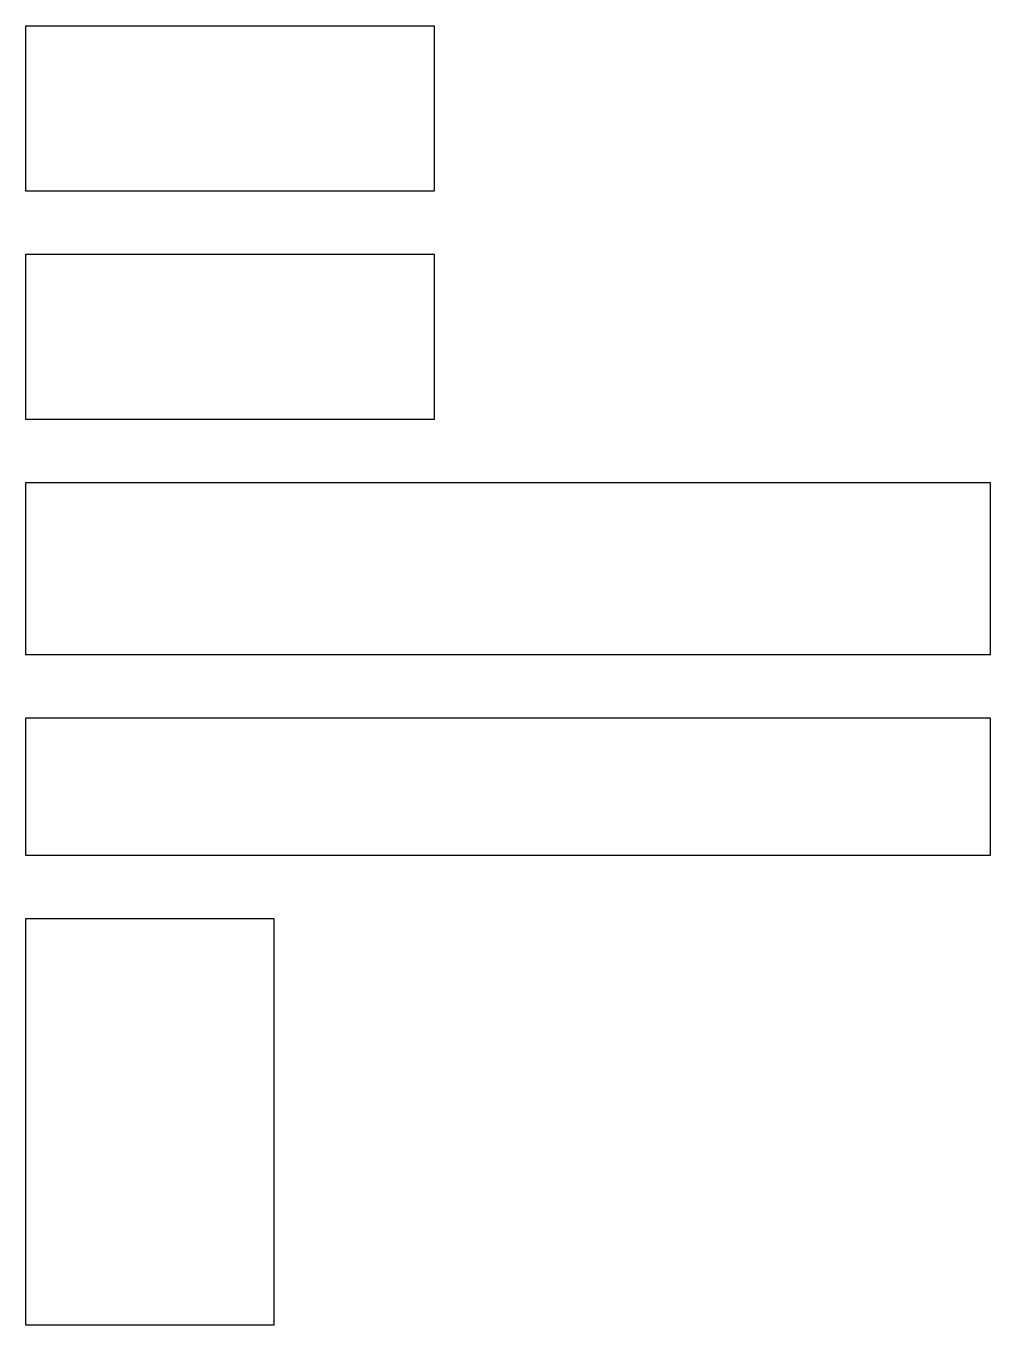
# Model space of a CAD drawing. Header units: metres. Extents: x 0 to 122, y -165 to 0.
import ezdxf

# ---------------------------------------------------------------- set-up
doc = ezdxf.new("R2010")
doc.units = ezdxf.units.M

msp = doc.modelspace()

# ---------------------------------------------------------------- linework, layer by layer
at = {"layer": 'CENTRE_FIN'}
msp.add_lwpolyline([(0, -113.375), (31.5, -113.375), (31.5, -165), (0, -165)], close=True, dxfattribs=at)
at = {"layer": 'TAIL_10PCT'}
msp.add_lwpolyline([(0, -58), (122.5, -58), (122.5, -79.875), (0, -79.875)], close=True, dxfattribs=at)
at = {"layer": 'TAIL_8PCT'}
msp.add_lwpolyline([(0, -87.875), (122.5, -87.875), (122.5, -105.375), (0, -105.375)], close=True, dxfattribs=at)
at = {"layer": 'TIP_FIN'}
for points in [[(0, 0), (51.8519, 0), (51.8519, -21), (0, -21)], [(0, -29), (51.8519, -29), (51.8519, -50), (0, -50)]]:
    msp.add_lwpolyline(points, close=True, dxfattribs=at)

doc.saveas('drawing.dxf')
